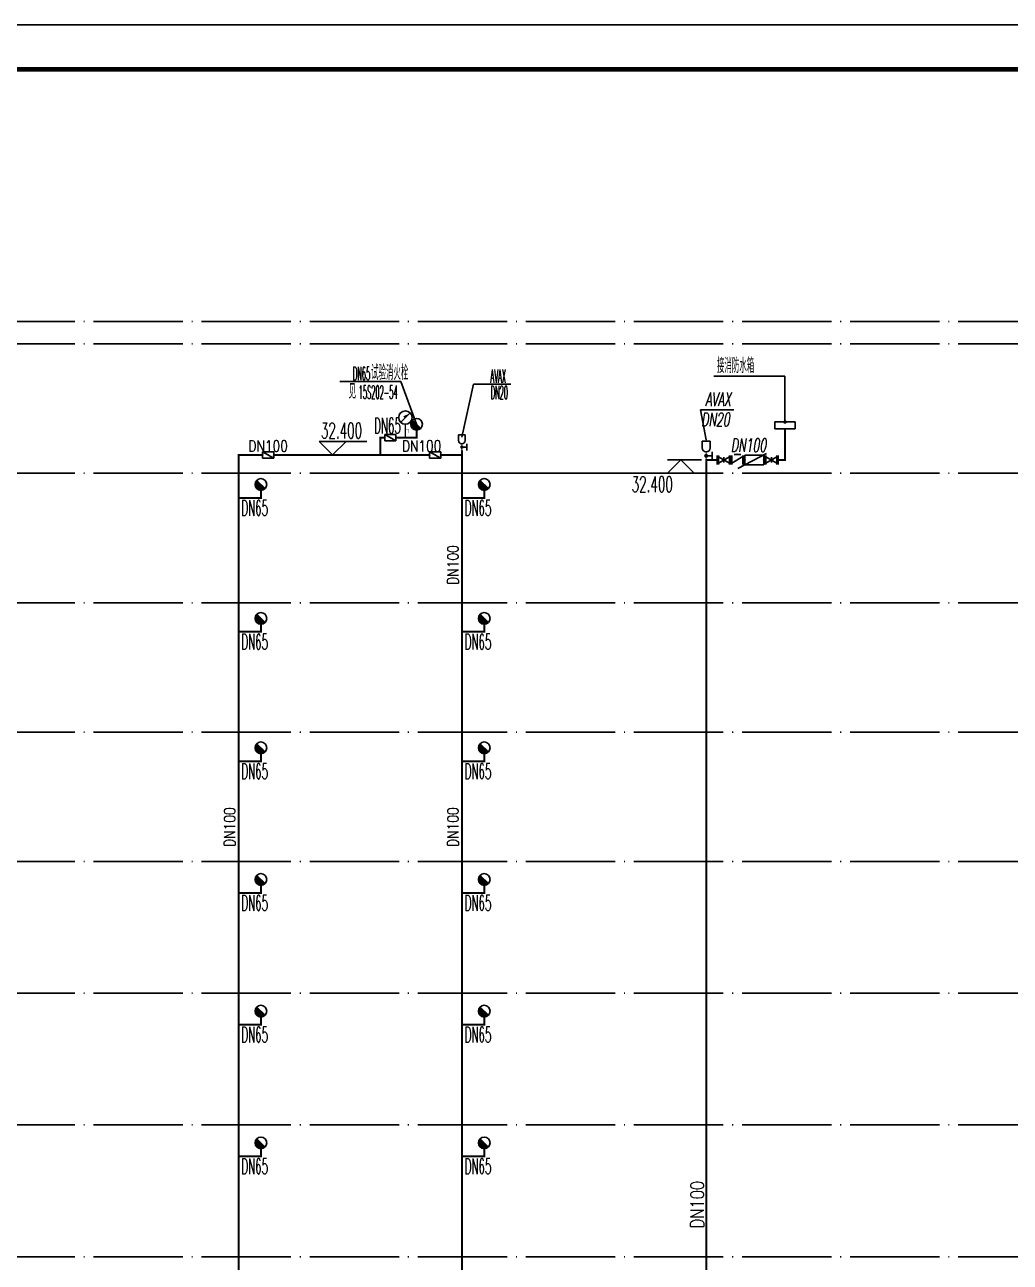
# Model space of a CAD drawing. Extents: x 27938 to 1507990, y 110129 to 923079.
# Drawn here: x 1210779 to 1232843, y 675961 to 703686 of the extents above; entities that cross this region are included whole.
import ezdxf
from ezdxf.enums import TextEntityAlignment as Align

# ---------------------------------------------------------------- set-up
doc = ezdxf.new("R2010")
doc.units = 0
doc.header["$LTSCALE"] = 1000
doc.header["$MEASUREMENT"] = 0
doc.linetypes.add('DOTE', pattern=[2.42, 2, -0.2, 0.02, -0.2])
for name, color, linetype in [('$AUDIT_BAD_LAYER2', 7, 'Continuous'), ('-FJ', 2, 'Continuous'), ('-JS', 4, 'Continuous'), ('DIM_不分区消火栓', 1, 'Continuous'), ('DIM_不分区给水', 3, 'Continuous'), ('DIM_消防', 3, 'Continuous'), ('EQUIP_消火栓', 7, 'Continuous'), ('PIPE-不分区消火栓', 1, 'TG_X'), ('PIPE-喷淋', 6, 'ZP1'), ('text', 7, 'Continuous'), ('TEXT_不分区消火栓', 7, 'Continuous'), ('TEXT_污水', 7, 'Continuous'), ('TEXT_消防', 7, 'Continuous'), ('TWT', 7, 'Continuous'), ('TWT_LEAD', 3, 'Continuous'), ('TWT_TITLE', 7, 'Continuous'), ('VALVE_不分区消火栓', 7, 'Continuous'), ('VALVE_喷淋', 7, 'Continuous'), ('VALVE_消防', 7, 'Continuous'), ('图框', 140, 'Continuous')]:
    doc.layers.add(name, color=color, linetype=linetype)
doc.styles.add('_TCH_DIM_T3', font='SIMPLEX.shx', dxfattribs={"width": 0.494118, "bigfont": 'GBCBIG.shx'})
doc.styles.add('_TWT_DIM_ELE', font='SIMPLEX.shx', dxfattribs={"width": 0.7, "oblique": 9, "height": 3, "bigfont": 'aadri.shx'})
doc.styles.add('_TWT_PIPEDN', font='SIMPLEX', dxfattribs={"width": 0.8, "height": 3.5, "bigfont": 'HZTXT'})
doc.styles.add('_TWT_SERIAL', font='SIMPLEX', dxfattribs={"width": 0.8, "height": 3.5, "bigfont": 'HZTXT'})
doc.styles.add('HZTXT2', font='simplex.shx', dxfattribs={"width": 0.8, "bigfont": 'aadri.shx'})
doc.styles.get("Standard").update_dxf_attribs({"font": 'gbenor.shx', "bigfont": 'gbcbig.shx'})
doc.styles.add('TG_LINETYPE', font='SIMPLEX', dxfattribs={"width": 0.8, "height": 3, "bigfont": 'HZTXT'})
doc.linetypes.add('TG_X', pattern='A,2,-0.229,["X",TG_LINETYPE,S=0.1,R=0,X=-0.229,Y=-0.15],0', length=2.229)
doc.linetypes.add('ZP1', pattern='A,3,-0.2,["ZP1",Standard,S=0.25,R=0,X=-0.1,Y=-0.115],-0.5', length=3.7)

# ---------------------------------------------------------------- blocks, each defined once
blk = doc.blocks.new('$TwtSys$00000386')
blk.add_line((-93, 93, 0), (93, -93, 0))
blk.add_circle((0, 0, 0), 131)
at = {"color": 0}
for points in [[(34, -127, 0), (-127, 34, 0), (93, -93, 0), (-93, 93, 0)], [(-34, -127, 0), (-127, -34, 0), (34, -127, 0), (-127, 34, 0)], [(-93, -93, 0), (-93, -93, 0), (-34, -127, 0), (-127, -34, 0)]]:
    blk.add_solid(points, dxfattribs=at)
at = {"flags": 9}
blk.add_attdef('A', (0, 0, 0), '', height=0.00524, dxfattribs=at)
blk = doc.blocks.new('$VALVE$00000597')
blk.add_line((-93, 357), (93, 543))
blk.add_lwpolyline([(93, 543, 0, 50, 0), (-31, 456, 50, 50, 0)], format="xyseb")
for points, const_width in [([(0, 300), (0, 0)], 30), ([(0, 182), (75, 182), (75, 107)], 7.5)]:
    blk.add_lwpolyline(points, dxfattribs=dict(const_width=const_width))
blk.add_circle((0, 450), 150)
blk = doc.blocks.new('jzf1')
at = {"layer": '$AUDIT_BAD_LAYER2'}
for p, q in [((-1.51, 2.26), (1.49, 2.26)), ((-0.01, 0.76), (-0.01, 2.26))]:
    blk.add_line(p, q, dxfattribs=at)
at = {"layer": '$AUDIT_BAD_LAYER2', "const_width": 0.75}
blk.add_lwpolyline([(-0.38, 0, 1), (0.38, 0, 1)], format="xyb", close=True, dxfattribs=at)
blk = doc.blocks.new('zdpqf')
at = {"layer": '$AUDIT_BAD_LAYER2'}
for p, q in [((-1.5, 6.11), (-1.5, 3.61)), ((1.5, 6.11), (-1.5, 6.11)), ((1.5, 6.11), (1.5, 3.61))]:
    blk.add_line(p, q, dxfattribs=at)
at = {"layer": '$AUDIT_BAD_LAYER2', "const_width": 0.4}
for points in [[(0, 6.11), (0, 6.61)], [(0, -0.89), (0, 2.11)]]:
    blk.add_lwpolyline(points, dxfattribs=at)
at = {"layer": '$AUDIT_BAD_LAYER2'}
blk.add_arc((0, 3.61), 1.5, 180, 0, dxfattribs=at)
at = {"layer": '$AUDIT_BAD_LAYER2', "extrusion": (0, 0, -1), "zscale": -1, "rotation": 270}
blk.add_blockref('jzf1', (0, 0.61), dxfattribs=at)
blk = doc.blocks.new('$VALVE$00000315')
for p, q in [((-125, -75), (-125, 75)), ((-125, 75), (125, -75)), ((-75, 125), (75, 125)), ((125, -75), (125, 75))]:
    blk.add_line(p, q)
for p in [(-125, 0), (125, 0)]:
    blk.add_point(p)
blk.add_solid([(0, 125), (0, 150), (75, 125)])
blk = doc.blocks.new('$VALVE$00000609')
for p, q in [((-344, -179), (459, 239)), ((263, 138), (-264, 138)), ((-264, 138), (-264, -137)), ((263, -137), (263, 138)), ((-264, -137), (263, -137))]:
    blk.add_line(p, q)
blk.add_lwpolyline([(459, 239, 0, 20, 0), (305, 171, 50, 50, 0)], format="xyseb")
for p in [(-264, 0), (263, 0)]:
    blk.add_point(p)
blk = doc.blocks.new('$VALVE$00000296')
for points in [[(-125, 72), (-125, -72), (125, 72), (125, -72), (-125, 72)], [(0, 60), (0, -64)]]:
    blk.add_lwpolyline(points)
for p in [(-125, 0), (125, 0)]:
    blk.add_point(p)
blk = doc.blocks.new('$VALVE$00000316')
for p, q in [((-125, 72), (125, -72)), ((-125, 72), (-125, -72)), ((-125, 72), (125, 72)), ((125, 72), (125, -72)), ((-125, -72), (125, -72))]:
    blk.add_line(p, q)
at = {"const_width": 21.1}
blk.add_lwpolyline([(-11, 0, 1), (11, 0, 1)], format="xyb", close=True, dxfattribs=at)
for p in [(-125, 0), (125, 0)]:
    blk.add_point(p)
at = {"color": 7, "flags": 9}
for tag in ['XSIZE', 'YSIZE']:
    blk.add_attdef(tag, (0, 0), '', height=0.5, dxfattribs=at)

msp = doc.modelspace()

# ---------------------------------------------------------------- hatches: boundary and pattern name
at = {"layer": 'PIPE-不分区消火栓'}
for points in [[(1218737.8, 694435.9), (1218737.8, 694458.4), (1218715.3, 694458.4)], [(1218737.8, 694435.9), (1218715.3, 694435.9), (1218715.3, 694458.4)], [(1218737.8, 694435.9), (1218737.8, 694413.4), (1218715.3, 694413.4)], [(1218737.8, 694435.9), (1218715.3, 694435.9), (1218715.3, 694413.4)], [(1219550.9, 694435.9), (1219550.9, 694413.4), (1219573.4, 694413.4)], [(1219550.9, 694435.9), (1219573.4, 694435.9), (1219573.4, 694413.4)], [(1219550.9, 694435.9), (1219550.9, 694413.4), (1219573.4, 694413.4)], [(1219550.9, 694435.9), (1219573.4, 694435.9), (1219573.4, 694413.4)], [(1215565.7, 694048.2), (1215543.2, 694048.2), (1215543.2, 694070.7)], [(1215565.7, 694048.2), (1215565.7, 694070.7), (1215543.2, 694070.7)], [(1216892.6, 694048.2), (1216870.1, 694048.2), (1216870.1, 694025.7)], [(1216892.6, 694048.2), (1216892.6, 694025.7), (1216870.1, 694025.7)], [(1216892.6, 694048.2), (1216892.6, 694070.7), (1216915.1, 694070.7)], [(1216892.6, 694048.2), (1216915.1, 694048.2), (1216915.1, 694070.7)], [(1218737.8, 694048.2), (1218737.8, 694025.7), (1218760.3, 694025.7)], [(1218737.8, 694048.2), (1218760.3, 694048.2), (1218760.3, 694025.7)], [(1218764.6, 694048.2), (1218742.1, 694048.2), (1218742.1, 694070.7)], [(1218764.6, 694048.2), (1218764.6, 694070.7), (1218742.1, 694070.7)], [(1220565.7, 693385.9), (1220565.7, 693408.4), (1220588.2, 693408.4)], [(1220565.7, 693385.9), (1220588.2, 693385.9), (1220588.2, 693408.4)], [(1216065.7, 693085.9), (1216065.7, 693063.4), (1216088.2, 693063.4)], [(1216065.7, 693085.9), (1216088.2, 693085.9), (1216088.2, 693063.4)], [(1216065.7, 693085.9), (1216065.7, 693063.4), (1216088.2, 693063.4)], [(1216065.7, 693085.9), (1216088.2, 693085.9), (1216088.2, 693063.4)], [(1221065.7, 693085.9), (1221065.7, 693063.4), (1221088.2, 693063.4)], [(1221065.7, 693085.9), (1221088.2, 693085.9), (1221088.2, 693063.4)], [(1221065.7, 693085.9), (1221065.7, 693063.4), (1221088.2, 693063.4)], [(1221065.7, 693085.9), (1221088.2, 693085.9), (1221088.2, 693063.4)], [(1216065.7, 690085.9), (1216065.7, 690063.4), (1216088.2, 690063.4)], [(1216065.7, 690085.9), (1216088.2, 690085.9), (1216088.2, 690063.4)], [(1216065.7, 690085.9), (1216088.2, 690085.9), (1216088.2, 690063.4)], [(1216065.7, 690085.9), (1216065.7, 690063.4), (1216088.2, 690063.4)], [(1221065.7, 690085.9), (1221065.7, 690063.4), (1221088.2, 690063.4)], [(1221065.7, 690085.9), (1221088.2, 690085.9), (1221088.2, 690063.4)], [(1221065.7, 690085.9), (1221088.2, 690085.9), (1221088.2, 690063.4)], [(1221065.7, 690085.9), (1221065.7, 690063.4), (1221088.2, 690063.4)], [(1216065.7, 687185.9), (1216065.7, 687163.4), (1216088.2, 687163.4)], [(1216065.7, 687185.9), (1216088.2, 687185.9), (1216088.2, 687163.4)], [(1216065.7, 687185.9), (1216088.2, 687185.9), (1216088.2, 687163.4)], [(1216065.7, 687185.9), (1216065.7, 687163.4), (1216088.2, 687163.4)], [(1221065.7, 687185.9), (1221065.7, 687163.4), (1221088.2, 687163.4)], [(1221065.7, 687185.9), (1221088.2, 687185.9), (1221088.2, 687163.4)], [(1221065.7, 687185.9), (1221088.2, 687185.9), (1221088.2, 687163.4)], [(1221065.7, 687185.9), (1221065.7, 687163.4), (1221088.2, 687163.4)], [(1216065.7, 684235.9), (1216065.7, 684213.4), (1216088.2, 684213.4)], [(1216065.7, 684235.9), (1216088.2, 684235.9), (1216088.2, 684213.4)], [(1216065.7, 684235.9), (1216088.2, 684235.9), (1216088.2, 684213.4)], [(1216065.7, 684235.9), (1216065.7, 684213.4), (1216088.2, 684213.4)], [(1221065.7, 684235.9), (1221065.7, 684213.4), (1221088.2, 684213.4)], [(1221065.7, 684235.9), (1221088.2, 684235.9), (1221088.2, 684213.4)], [(1221065.7, 684235.9), (1221088.2, 684235.9), (1221088.2, 684213.4)], [(1221065.7, 684235.9), (1221065.7, 684213.4), (1221088.2, 684213.4)], [(1216065.7, 681285.9), (1216065.7, 681263.4), (1216088.2, 681263.4)], [(1216065.7, 681285.9), (1216088.2, 681285.9), (1216088.2, 681263.4)], [(1216065.7, 681285.9), (1216088.2, 681285.9), (1216088.2, 681263.4)], [(1216065.7, 681285.9), (1216065.7, 681263.4), (1216088.2, 681263.4)], [(1221065.7, 681285.9), (1221065.7, 681263.4), (1221088.2, 681263.4)], [(1221065.7, 681285.9), (1221088.2, 681285.9), (1221088.2, 681263.4)], [(1221065.7, 681285.9), (1221088.2, 681285.9), (1221088.2, 681263.4)], [(1221065.7, 681285.9), (1221065.7, 681263.4), (1221088.2, 681263.4)], [(1216065.7, 678335.9), (1216065.7, 678313.4), (1216088.2, 678313.4)], [(1216065.7, 678335.9), (1216088.2, 678335.9), (1216088.2, 678313.4)], [(1216065.7, 678335.9), (1216088.2, 678335.9), (1216088.2, 678313.4)], [(1216065.7, 678335.9), (1216065.7, 678313.4), (1216088.2, 678313.4)], [(1221065.7, 678335.9), (1221065.7, 678313.4), (1221088.2, 678313.4)], [(1221065.7, 678335.9), (1221088.2, 678335.9), (1221088.2, 678313.4)], [(1221065.7, 678335.9), (1221088.2, 678335.9), (1221088.2, 678313.4)], [(1221065.7, 678335.9), (1221065.7, 678313.4), (1221088.2, 678313.4)]]:
    msp.add_hatch(color=256, dxfattribs=at).paths.add_polyline_path(points)
at = {"layer": 'PIPE-喷淋'}
for points in [[(1226035.7, 693935.9), (1226035.7, 693958.4), (1226013.2, 693958.4)], [(1226035.7, 693935.9), (1226013.2, 693935.9), (1226013.2, 693958.4)], [(1227800.2, 693935.9), (1227822.7, 693935.9), (1227822.7, 693913.4)], [(1227800.2, 693935.9), (1227800.2, 693913.4), (1227822.7, 693913.4)]]:
    msp.add_hatch(color=256, dxfattribs=at).paths.add_polyline_path(points)

# ---------------------------------------------------------------- linework, layer by layer
at = {"layer": '-JS'}
for p in [(1226035.7, 694385.9), (1226656.8, 695061.9)]:
    msp.add_line(p, (1225908.4, 695061.9), dxfattribs=at)
at = {"color": 8}
msp.add_line((1220853.9, 693635.9), (1226102.8, 693635.9), dxfattribs=at)
at = {"layer": 'DIM_不分区消火栓'}
for p, q in [((1217833.3, 695691.7), (1219199.2, 695691.7)), ((1219550.9, 694735.9), (1219199.2, 695691.7)), ((1217672.1, 694048.2), (1217372.1, 694348.2)), ((1217372.1, 694348.2), (1218434.5, 694348.2)), ((1217672.1, 694048.2), (1217972.1, 694348.2)), ((1217210.2, 694048.2), (1217972.1, 694048.2)), ((1225469.3, 693935.9), (1225169.3, 693635.9)), ((1225931.2, 693935.9), (1225169.3, 693935.9)), ((1225469.3, 693935.9), (1225769.3, 693635.9)), ((1225769.3, 693635.9), (1224197.8, 693635.9))]:
    msp.add_line(p, q, dxfattribs=at)
at = {"layer": 'DIM_不分区给水'}
for p, q in [((1227800.2, 695811.4), (1226207.2, 695811.4)), ((1227800.2, 694785.9), (1227800.2, 695811.4))]:
    msp.add_line(p, q, dxfattribs=at)
at = {"layer": 'DIM_不分区给水', "const_width": 40}
msp.add_lwpolyline([(1227800.2, 694765.9, 1), (1227800.2, 694805.9, 1)], format="xyb", close=True, dxfattribs=at)
at = {"layer": 'PIPE-不分区消火栓', "const_width": 45}
for points in [[(1219550.9, 694435.9), (1219550.9, 694604.9)], [(1218737.8, 694435.9), (1218839.2, 694435.9)], [(1219088.8, 694435.9), (1219550.9, 694435.9)], [(1215565.7, 693085.9), (1215565.7, 694048.2)], [(1220565.7, 694048.2), (1220565.7, 694148.2)], [(1220565.7, 693085.9), (1220565.7, 694048.2)], [(1216065.7, 693085.9), (1216065.7, 693254.9)], [(1221065.7, 693085.9), (1221065.7, 693254.9)], [(1215565.7, 693085.9), (1216065.7, 693085.9)], [(1215565.7, 690085.9), (1215565.7, 693085.9)], [(1220565.7, 693085.9), (1221065.7, 693085.9)], [(1220565.7, 690085.9), (1220565.7, 693085.9)], [(1215565.7, 690085.9), (1216065.7, 690085.9)], [(1215565.7, 687185.9), (1215565.7, 690085.9)], [(1216065.7, 690085.9), (1216065.7, 690254.9)], [(1220565.7, 690085.9), (1221065.7, 690085.9)], [(1220565.7, 687185.9), (1220565.7, 690085.9)], [(1221065.7, 690085.9), (1221065.7, 690254.9)], [(1216065.7, 687185.9), (1216065.7, 687354.9)], [(1221065.7, 687185.9), (1221065.7, 687354.9)], [(1215565.7, 684235.9), (1215565.7, 687185.9)], [(1215565.7, 687185.9), (1216065.7, 687185.9)], [(1220565.7, 684235.9), (1220565.7, 687185.9)], [(1220565.7, 687185.9), (1221065.7, 687185.9)], [(1215565.7, 684235.9), (1216065.7, 684235.9)], [(1215565.7, 681285.9), (1215565.7, 684235.9)], [(1216065.7, 684235.9), (1216065.7, 684404.9)], [(1220565.7, 684235.9), (1221065.7, 684235.9)], [(1220565.7, 681285.9), (1220565.7, 684235.9)], [(1221065.7, 684235.9), (1221065.7, 684404.9)], [(1215565.7, 678335.9), (1215565.7, 681285.9)], [(1215565.7, 681285.9), (1216065.7, 681285.9)], [(1216065.7, 681285.9), (1216065.7, 681454.9)], [(1220565.7, 678335.9), (1220565.7, 681285.9)], [(1220565.7, 681285.9), (1221065.7, 681285.9)], [(1221065.7, 681285.9), (1221065.7, 681454.9)], [(1216065.7, 678335.9), (1216065.7, 678504.9)], [(1221065.7, 678335.9), (1221065.7, 678504.9)], [(1215565.7, 675385.9), (1215565.7, 678335.9)], [(1215565.7, 678335.9), (1216065.7, 678335.9)], [(1220565.7, 675385.9), (1220565.7, 678335.9)], [(1220565.7, 678335.9), (1221065.7, 678335.9)]]:
    msp.add_lwpolyline(points, dxfattribs=at)
at = {"layer": 'PIPE-不分区消火栓', "ltscale": 0.5, "const_width": 45}
for points in [[(1218737.8, 694048.2), (1218737.8, 694435.9)], [(1215565.7, 694048.2), (1216104.3, 694048.2)], [(1216354, 694048.2), (1216892.6, 694048.2)], [(1216892.6, 694048.2), (1218764.6, 694048.2)], [(1218764.6, 694048.2), (1218737.8, 694048.2)], [(1218764.6, 694048.2), (1219842.8, 694048.2)], [(1220092.5, 694048.2), (1220565.7, 694048.2)]]:
    msp.add_lwpolyline(points, dxfattribs=at)
at = {"layer": 'PIPE-喷淋', "ltscale": 0.5, "const_width": 45}
for points in [[(1227800.2, 693935.9), (1227800.2, 694635.9)], [(1226283.7, 693935.9), (1226035.7, 693935.9)], [(1226035.7, 660573), (1226035.7, 693935.9)], [(1227800.2, 693935.9), (1227645.1, 693935.9)]]:
    msp.add_lwpolyline(points, dxfattribs=at)
at = {"layer": 'text', "color": 3}
msp.add_lwpolyline([(1228027.7, 694785.9), (1227572.7, 694785.9), (1227572.7, 694635.9), (1228027.7, 694635.9)], close=True, dxfattribs=at)
at = {"layer": 'TWT', "color": 8, "linetype": 'DOTE'}
for p, q in [((1192957.9, 697036.2), (1279512, 697036.2)), ((1192957.9, 696536.2), (1279512, 696536.2)), ((1192957.9, 693635.9), (1279512, 693635.9)), ((1192957.9, 690735.9), (1279512, 690735.9)), ((1192957.9, 687835.9), (1279512, 687835.9)), ((1192957.9, 684935.9), (1279512, 684935.9)), ((1192957.9, 681985.9), (1279512, 681985.9)), ((1192957.9, 679035.9), (1279512, 679035.9)), ((1192957.9, 676085.9), (1279512, 676085.9))]:
    msp.add_line(p, q, dxfattribs=at)
at = {"layer": 'TWT_LEAD'}
for p, q in [((1220566.8, 694448.2), (1220824.8, 695630.5)), ((1220824.8, 695630.5), (1221659.5, 695630.5))]:
    msp.add_line(p, q, dxfattribs=at)
at = {"layer": 'TWT_TITLE'}
msp.add_lwpolyline([(1189457.9, 644285.9), (1295189.9, 644285.9), (1295189.9, 703685.9), (1189457.9, 703685.9)], close=True, dxfattribs=at)
at = {"layer": 'TWT_TITLE', "const_width": 100}
msp.add_lwpolyline([(1191957.9, 645285.9), (1294189.9, 645285.9), (1294189.9, 702685.9), (1191957.9, 702685.9)], close=True, dxfattribs=at)
at = {"layer": 'VALVE_喷淋'}
for p, q in [((1226283.7, 694035.9), (1226283.7, 693835.9)), ((1226308.7, 694035.9), (1226308.7, 693835.9)), ((1226558.7, 694035.9), (1226558.7, 693835.9)), ((1226583.7, 694035.9), (1226583.7, 693835.9)), ((1226583.7, 694035.9), (1226583.7, 693835.9)), ((1226608.7, 694035.9), (1226608.7, 693835.9)), ((1226858.7, 694035.9), (1226858.7, 693835.9)), ((1226883.7, 694035.9), (1226883.7, 693835.9)), ((1226883.7, 694035.9), (1226883.7, 693835.9)), ((1226903.7, 694035.9), (1226903.7, 693835.9)), ((1227325.1, 694035.9), (1227325.1, 693835.9)), ((1227345.1, 694035.9), (1227345.1, 693835.9)), ((1227345.1, 694035.9), (1227345.1, 693835.9)), ((1227370.1, 694035.9), (1227370.1, 693835.9)), ((1227620.1, 694035.9), (1227620.1, 693835.9)), ((1227645.1, 694035.9), (1227645.1, 693835.9))]:
    msp.add_line(p, q, dxfattribs=at)
at = {"layer": '图框'}
msp.add_lwpolyline([(1189457.9, 703685.9), (1295189.9, 703685.9), (1295189.9, 644285.9), (1189457.9, 644285.9)], close=True, dxfattribs=at)
msp.add_lwpolyline([(1189457.9, 703685.9), (1295189.9, 703685.9), (1295189.9, 644285.9), (1189457.9, 644285.9)], close=True, dxfattribs=at)
at = {"layer": '图框', "const_width": 100}
msp.add_lwpolyline([(1294189.9, 645285.9), (1294189.9, 702685.9), (1191957.9, 702685.9), (1191957.9, 645285.9)], close=True, dxfattribs=at)

# ---------------------------------------------------------------- block references
at = {"layer": '-FJ', "xscale": -60, "yscale": 60, "zscale": 60}
msp.add_blockref('zdpqf', (1226035.7, 693989.3), dxfattribs=at)
at = {"layer": '-JS', "xscale": -50, "yscale": 50, "zscale": 50}
msp.add_blockref('zdpqf', (1220565.7, 694192.7), dxfattribs=at)
at = {"layer": 'EQUIP_消火栓'}
for p in [(1219550.9, 694735.9), (1216065.7, 693385.9), (1221065.7, 693385.9), (1216065.7, 690385.9), (1221065.7, 690385.9), (1216065.7, 687485.9), (1221065.7, 687485.9), (1216065.7, 684535.9), (1221065.7, 684535.9), (1216065.7, 681585.9), (1221065.7, 681585.9), (1216065.7, 678635.9), (1221065.7, 678635.9)]:
    msp.add_blockref('$TwtSys$00000386', p, dxfattribs=at)
at = {"layer": 'VALVE_不分区消火栓'}
for p in [(1218964, 694435.9), (1216229.1, 694048.2), (1219967.6, 694048.2)]:
    msp.add_blockref('$VALVE$00000316', p, dxfattribs=at)
at = {"layer": 'VALVE_喷淋', "yscale": -1}
for p in [(1226433.7, 693935.9), (1227495.1, 693935.9)]:
    msp.add_blockref('$VALVE$00000296', p, dxfattribs=at)
at = {"layer": 'VALVE_喷淋', "xscale": -1}
msp.add_blockref('$VALVE$00000315', (1226733.7, 693935.9), dxfattribs=at)
at = {"layer": 'VALVE_喷淋', "xscale": -0.8, "yscale": -0.8, "zscale": 0.8}
msp.add_blockref('$VALVE$00000609', (1227114.4, 693935.9), dxfattribs=at)
at = {"layer": 'VALVE_消防'}
msp.add_blockref('$VALVE$00000597', (1219300.9, 694435.9), dxfattribs=at)

# ---------------------------------------------------------------- texts
at = {"layer": 'DIM_不分区消火栓', "color": 7}
for s, height, style, width, p in [('DN65', 297.5, '_TCH_DIM_T3', 0.348789, (1218123, 695726.7)), ('试验消火栓', 337.59, '_TCH_DIM_T3', 0.494118, (1218533.2, 695726.7)), ('见', 337.6, '_TCH_DIM_T3', 0.494118, (1218030.7, 695306.7)), ('15S202-54', 297.5, '_TCH_DIM_T3', 0.348789, (1218254.7, 695306.7)), ('32.400', 350, '_TWT_DIM_ELE', 0.56, (1217408.8, 694418.2)), ('32.400', 350, '_TWT_DIM_ELE', 0.56, (1224366.9, 693215.9))]:
    msp.add_text(s, height=height, dxfattribs=dict(at, style=style, width=width)).set_placement(p)
at = {"layer": 'DIM_不分区给水', "color": 7, "style": '_TCH_DIM_T3', "width": 0.494118}
msp.add_text('接消防水箱', height=337.59, dxfattribs=at).set_placement((1226277.2, 695881.4))
at = {"layer": 'DIM_消防', "color": 7, "style": '_TWT_SERIAL', "width": 0.48}
for p in [(1218601.7, 694528.4), (1215627.4, 692686.6), (1220627.4, 692686.6), (1215627.4, 689686.6), (1220627.4, 689686.6), (1215627.4, 686786.6), (1220627.4, 686786.6), (1215627.4, 683836.6), (1220627.4, 683836.6), (1215627.4, 680886.6), (1220627.4, 680886.6), (1215627.4, 677936.6), (1220627.4, 677936.6)]:
    msp.add_text('DN65', height=350, dxfattribs=at).set_placement(p)
at = {"layer": 'TEXT_不分区消火栓', "style": '_TWT_PIPEDN', "width": 0.8}
for p in [(1215786.3, 694123.2), (1219222.3, 694123.2)]:
    msp.add_text('DN100', height=250, dxfattribs=at).set_placement(p)
for height, p in [(250, (1220490.7, 691143)), (250, (1215490.7, 685268)), (250, (1220490.7, 685268)), (300, (1225985.7, 676723))]:
    msp.add_text('DN100', height=height, rotation=90, dxfattribs=at).set_placement(p)
at = {"layer": 'TEXT_污水', "color": 7, "style": 'HZTXT2', "oblique": 9, "width": 0.6}
for s, p in [('AVAX', (1226301.5, 695293.5)), ('DN20', (1226242.5, 694841))]:
    msp.add_text(s, height=300, dxfattribs=at).set_placement(p, align=Align.MIDDLE)
at = {"layer": 'TEXT_消防', "color": 7, "style": 'HZTXT2', "oblique": 9, "width": 0.6}
msp.add_text('DN100', height=300, dxfattribs=at).set_placement((1226585.4, 694117.6, 0))
at = {"layer": 'TWT_LEAD', "color": 7, "style": '_TCH_DIM_T3', "width": 0.348789}
for s, p in [('AVAX', (1221204, 695665.5)), ('DN20', (1221209, 695298))]:
    msp.add_text(s, height=297.5, dxfattribs=at).set_placement(p)

doc.saveas('drawing.dxf')
